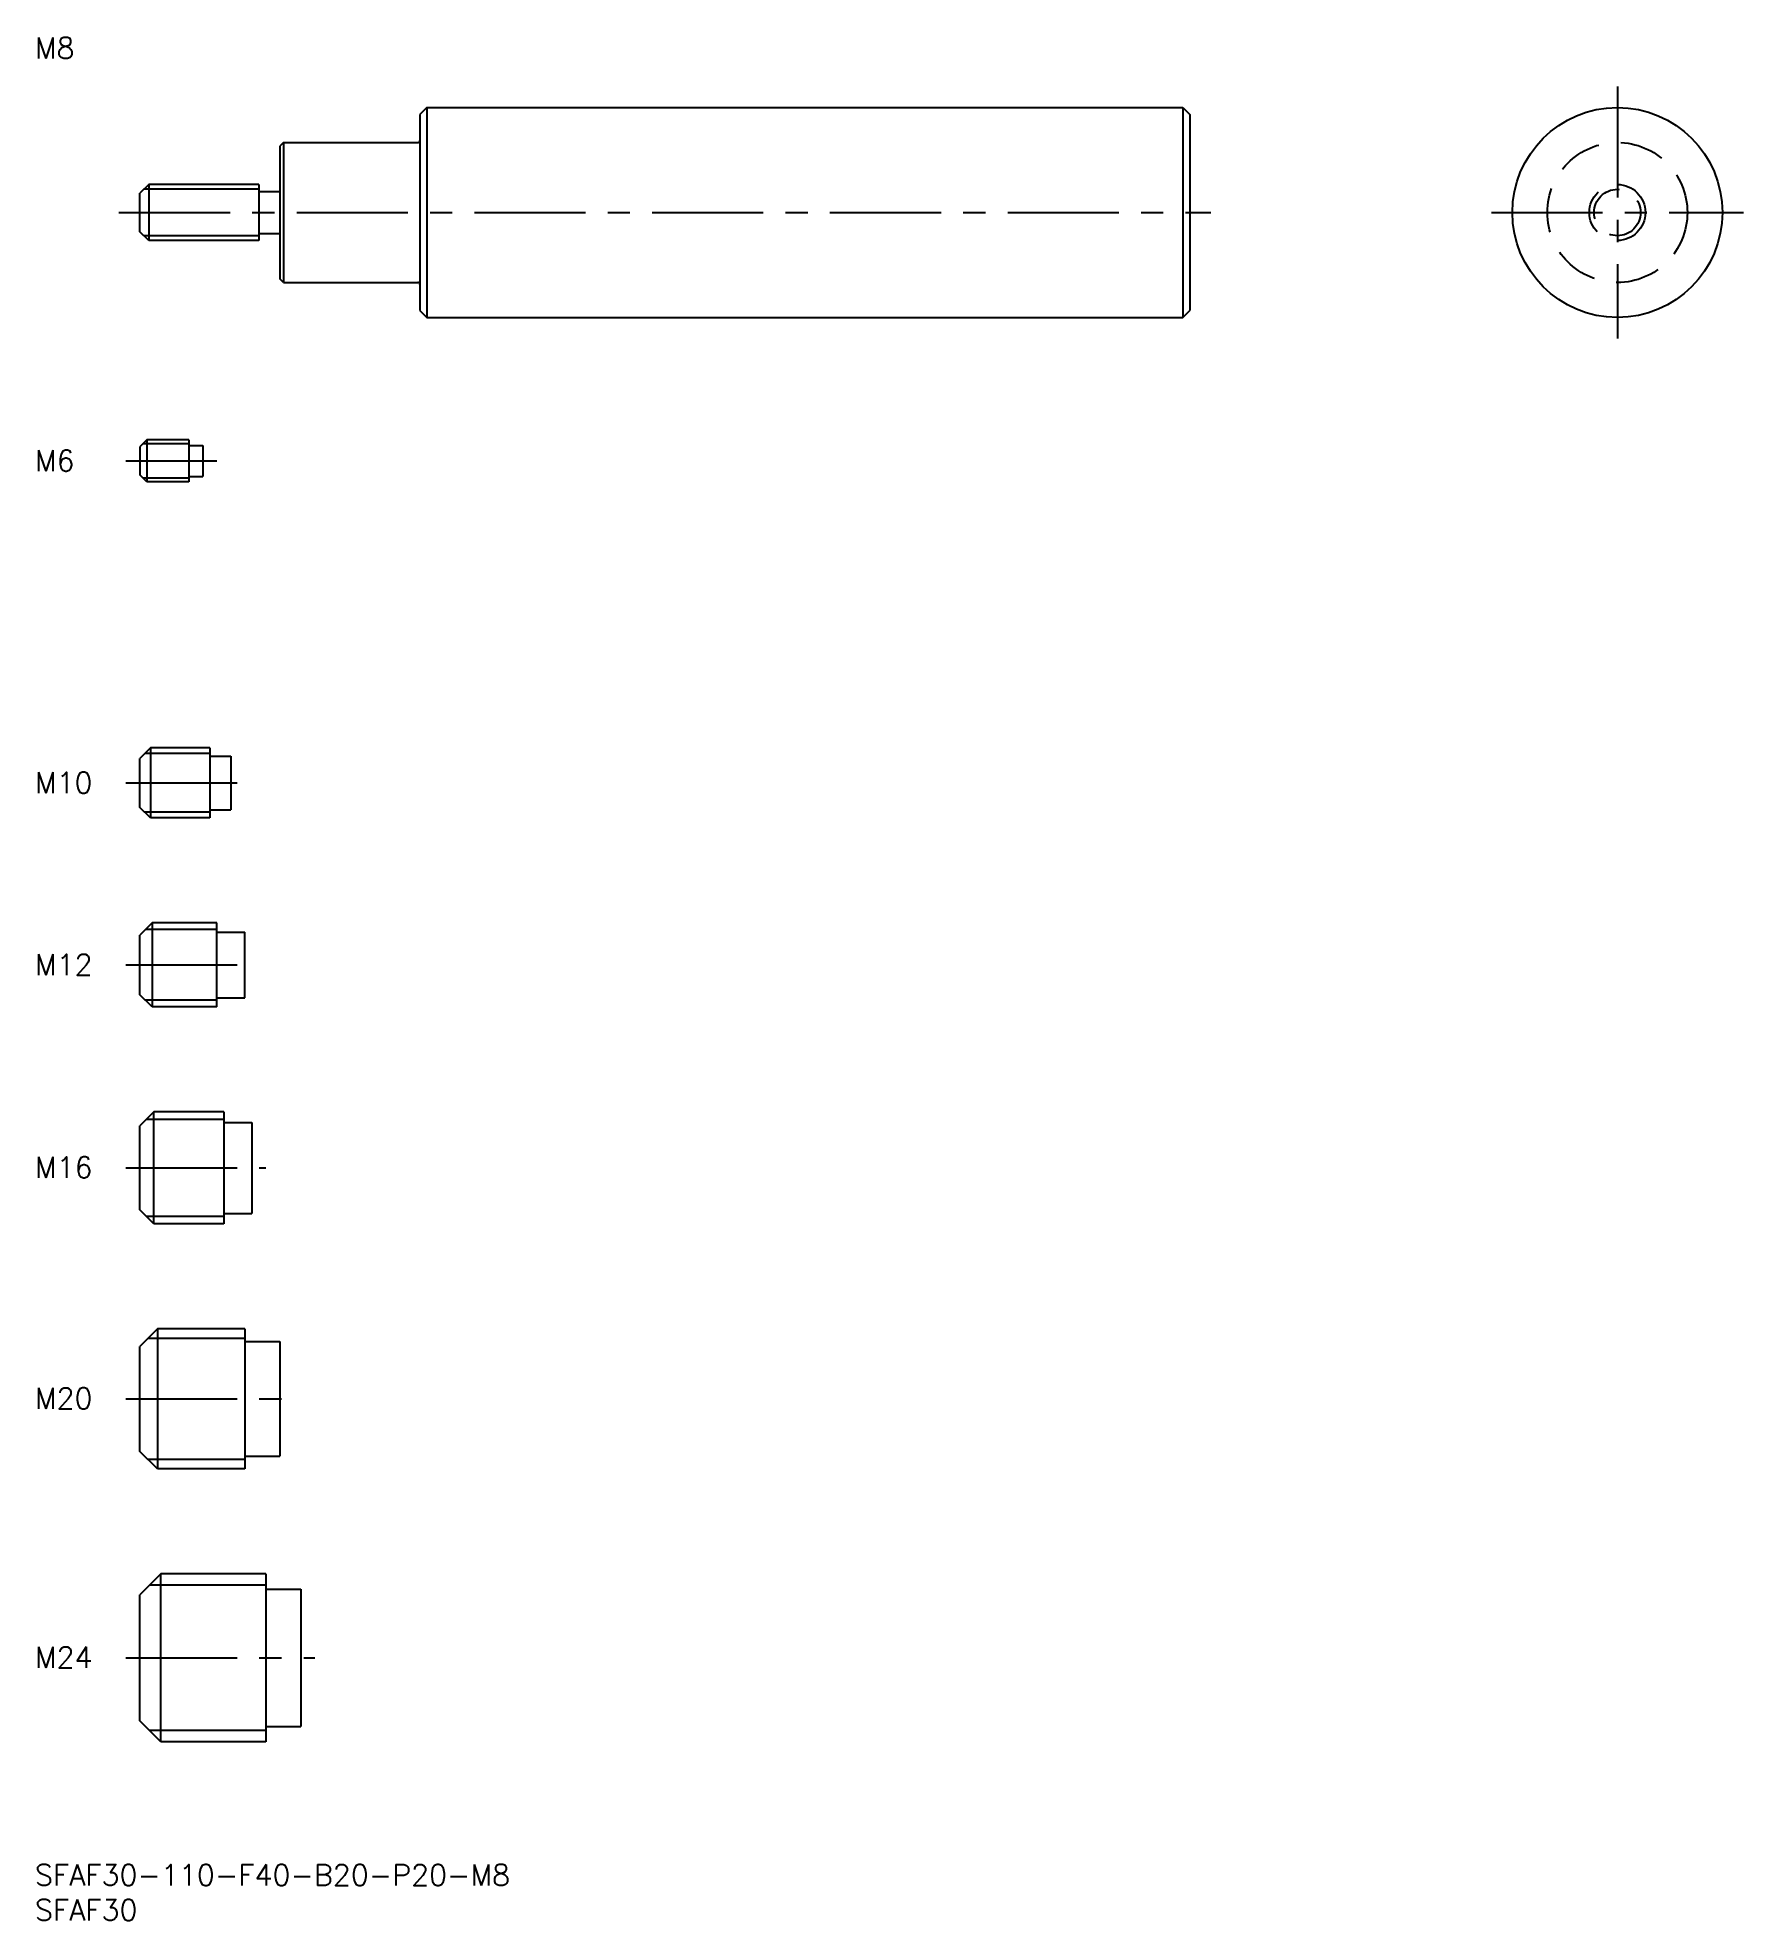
# Model space of a CAD drawing. Extents: x 0 to 244, y -8 to 261.
import ezdxf

# ---------------------------------------------------------------- set-up
doc = ezdxf.new("R2010")
doc.units = 0
doc.header["$LTSCALE"] = 0.5
doc.linetypes.add('CENTER', pattern=[50.8, 31.75, -6.35, 6.35, -6.35])
doc.linetypes.add('DASHED', pattern=[19.05, 12.7, -6.35])
for name, color, linetype in [('MSM_CENTER', 1, 'CENTER'), ('MSM_CONTINUOUS', 7, 'CONTINUOUS'), ('MSM_DASHED', 4, 'DASHED'), ('MSM_NARROW', 5, 'CONTINUOUS'), ('MSM_PART_NUMBER', 7, 'CONTINUOUS')]:
    doc.layers.add(name, color=color, linetype=linetype)
doc.styles.get("Standard").update_dxf_attribs({"font": 'txt.shx', "height": 1, "bigfont": 'bigfont.shx'})

# ---------------------------------------------------------------- blocks, each defined once
blk = doc.blocks.new('*U16')
at = {"layer": 'MSM_PART_NUMBER'}
blk.add_text('SFAF30-110-F40-B20-P20-M8', height=3, dxfattribs=at).set_placement((0, -3))
blk = doc.blocks.new('*U17')
at = {"layer": 'MSM_PART_NUMBER'}
blk.add_text('SFAF30', height=3, dxfattribs=at).set_placement((0, -8))
blk = doc.blocks.new('*U18')
at = {"layer": 'MSM_PART_NUMBER'}
blk.add_text('M24', height=3, dxfattribs=at).set_placement((0, 28.06))
blk = doc.blocks.new('*U19')
at = {"layer": 'MSM_PART_NUMBER'}
blk.add_text('M20', height=3, dxfattribs=at).set_placement((0, 65.06))
blk = doc.blocks.new('*U20')
at = {"layer": 'MSM_PART_NUMBER'}
blk.add_text('M16', height=3, dxfattribs=at).set_placement((0, 98.06))
blk = doc.blocks.new('*U21')
at = {"layer": 'MSM_PART_NUMBER'}
blk.add_text('M12', height=3, dxfattribs=at).set_placement((0, 127.06))
blk = doc.blocks.new('*U22')
at = {"layer": 'MSM_PART_NUMBER'}
blk.add_text('M10', height=3, dxfattribs=at).set_placement((0, 153.06))
blk = doc.blocks.new('*U23')
at = {"layer": 'MSM_PART_NUMBER'}
blk.add_text('M8', height=3, dxfattribs=at).set_placement((0, 257.98))
blk = doc.blocks.new('*U24')
at = {"layer": 'MSM_PART_NUMBER'}
blk.add_text('M6', height=3, dxfattribs=at).set_placement((0, 199.06))

msp = doc.modelspace()

# ---------------------------------------------------------------- linework, layer by layer
at = {"layer": 'MSM_CENTER'}
for p, q in [((226.11, 254), (226.11, 218)), ((12, 236), (168, 236)), ((208.11, 236), (244.11, 236)), ((13, 200.5), (26, 200.5)), ((13, 154.5), (30, 154.5)), ((13, 128.5), (32, 128.5)), ((13, 99.5), (33, 99.5)), ((13, 66.5), (37, 66.5)), ((13, 29.5), (40, 29.5))]:
    msp.add_line(p, q, dxfattribs=at)
at = {"layer": 'MSM_CONTINUOUS'}
for p, q in [((56, 251), (55, 250)), ((56, 251), (164, 251)), ((56, 251), (56, 221)), ((164, 251), (164, 221)), ((164, 251), (165, 250)), ((55, 250), (55, 222)), ((165, 250), (165, 222)), ((35.5, 246), (35, 245.5)), ((35, 245.5), (35, 226.5)), ((35.5, 246), (35.5, 226)), ((35.5, 246), (54.7, 246)), ((16.25, 240), (15, 238.75)), ((32, 240), (16.25, 240)), ((16.25, 240), (16.25, 232)), ((32, 240), (32, 232)), ((15, 233.25), (15, 238.75)), ((32, 239), (35, 239)), ((16.25, 232), (15, 233.25)), ((32, 232), (16.25, 232)), ((32, 233), (35, 233)), ((35.5, 226), (35, 226.5)), ((35.5, 226), (54.7, 226)), ((55, 222), (56, 221)), ((56, 221), (164, 221)), ((164, 221), (165, 222)), ((16, 203.5), (15, 202.5)), ((15, 202.5), (15, 198.5)), ((22, 203.5), (16, 203.5)), ((16, 203.5), (16, 197.5)), ((22, 203.5), (22, 197.5)), ((22, 202.7), (24, 202.7)), ((24, 202.7), (24, 198.3)), ((16, 197.5), (15, 198.5)), ((22, 197.5), (16, 197.5)), ((22, 198.3), (24, 198.3)), ((16.5, 159.5), (15, 158)), ((25, 159.5), (16.5, 159.5)), ((16.5, 159.5), (16.5, 149.5)), ((25, 159.5), (25, 149.5)), ((15, 151), (15, 158)), ((25, 158.35), (28, 158.35)), ((28, 158.35), (28, 150.65)), ((16.5, 149.5), (15, 151)), ((25, 150.65), (28, 150.65)), ((25, 149.5), (16.5, 149.5)), ((16.75, 134.5), (15, 132.75)), ((26, 134.5), (16.75, 134.5)), ((16.75, 134.5), (16.75, 122.5)), ((26, 122.5), (26, 134.5)), ((15, 124.25), (15, 132.75)), ((26, 133.2), (30, 133.2)), ((30, 123.8), (30, 133.2)), ((16.75, 122.5), (15, 124.25)), ((26, 123.8), (30, 123.8)), ((26, 122.5), (16.75, 122.5)), ((17, 107.5), (15, 105.5)), ((15, 93.5), (15, 105.5)), ((27, 107.5), (17, 107.5)), ((17, 91.5), (17, 107.5)), ((27, 107.5), (27, 91.5)), ((27, 106), (31, 106)), ((31, 106), (31, 93)), ((17, 91.5), (15, 93.5)), ((27, 91.5), (17, 91.5)), ((27, 93), (31, 93)), ((17.5, 76.5), (15, 74)), ((30, 76.5), (17.5, 76.5)), ((17.5, 76.5), (17.5, 56.5)), ((30, 76.5), (30, 56.5)), ((15, 59), (15, 74)), ((30, 74.7), (35, 74.7)), ((35, 74.7), (35, 58.3)), ((17.5, 56.5), (15, 59)), ((30, 56.5), (17.5, 56.5)), ((30, 58.3), (35, 58.3)), ((18, 41.5), (15, 38.5)), ((33, 41.5), (18, 41.5)), ((18, 17.5), (18, 41.5)), ((33, 41.5), (33, 17.5)), ((15, 20.5), (15, 38.5)), ((33, 39.3), (38, 39.3)), ((38, 39.3), (38, 19.7)), ((18, 17.5), (15, 20.5)), ((33, 19.7), (38, 19.7)), ((33, 17.5), (18, 17.5))]:
    msp.add_line(p, q, dxfattribs=at)
msp.add_circle((226.11, 236), 15, dxfattribs=at)
for centre, start, end in [((54.7, 246.3), 270, 0), ((54.7, 225.7), 0, 90)]:
    msp.add_arc(centre, 0.3, start, end, dxfattribs=at)
at = {"layer": 'MSM_DASHED'}
for radius in [10, 4, 3.32]:
    msp.add_circle((226.11, 236), radius, dxfattribs=at)
at = {"layer": 'MSM_NARROW'}
for p, q in [((32, 239.32), (15.57, 239.32)), ((32, 232.68), (15.57, 232.68)), ((22, 202.96), (15.46, 202.96)), ((22, 198.04), (15.46, 198.04)), ((25, 158.69), (15.69, 158.69)), ((25, 150.31), (15.69, 150.31)), ((26, 133.55), (15.8, 133.55)), ((26, 123.45), (15.8, 123.45)), ((27, 106.42), (15.92, 106.42)), ((27, 92.58), (15.92, 92.58)), ((30, 75.15), (16.15, 75.15)), ((30, 57.85), (16.15, 57.85)), ((33, 39.88), (16.38, 39.88)), ((33, 19.12), (16.38, 19.12))]:
    msp.add_line(p, q, dxfattribs=at)

# ---------------------------------------------------------------- block references
at = {"layer": 'MSM_CONTINUOUS'}
for name in ['*U23', '*U24', '*U22', '*U21', '*U20', '*U19', '*U18', '*U16', '*U17']:
    msp.add_blockref(name, (0, 0), dxfattribs=at)

doc.saveas('drawing.dxf')
